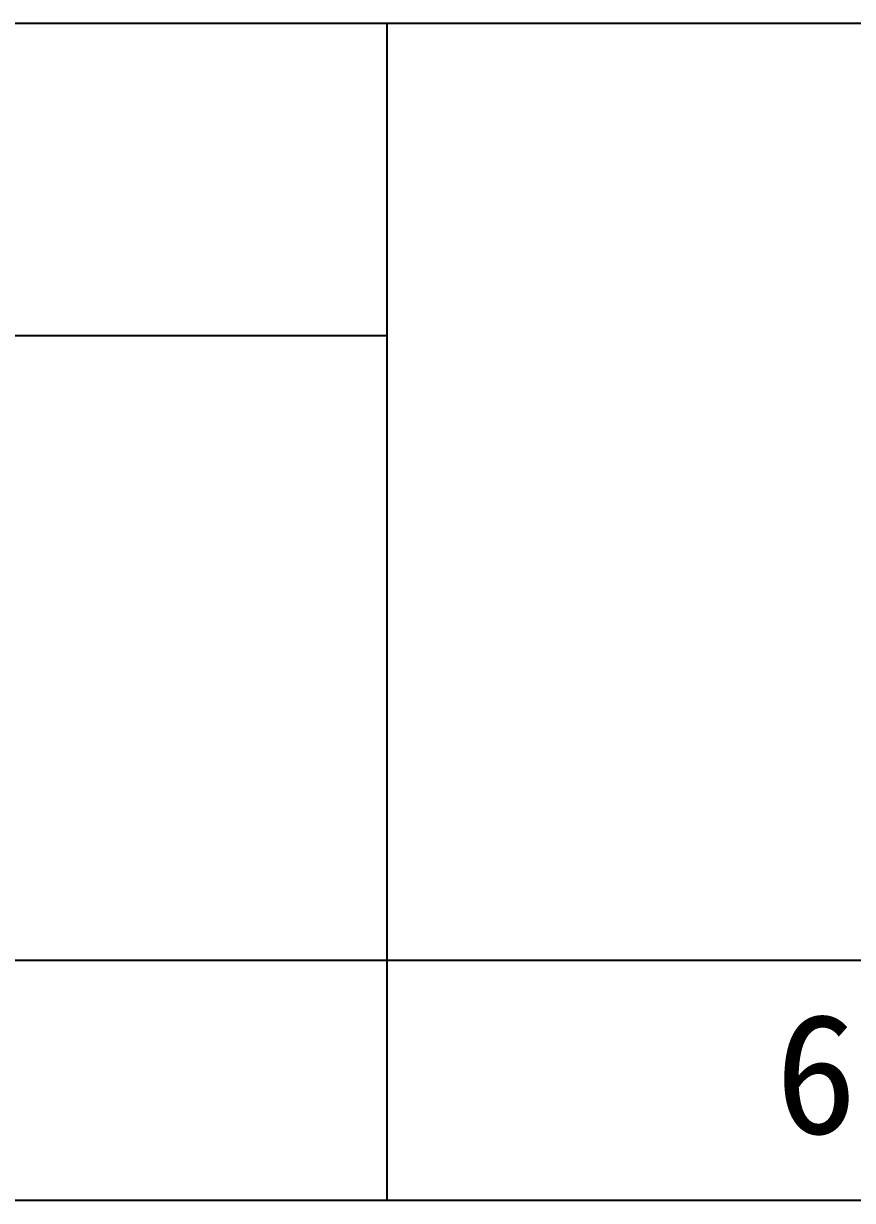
# Model space of a CAD drawing. Header units: millimetres. Extents: x 914 to 910632, y -176 to 682692.
# Drawn here: x 2320.19 to 2337.45, y 1770.88 to 1795.38 of the extents above; entities that cross this region are included whole.
import ezdxf

# ---------------------------------------------------------------- set-up
doc = ezdxf.new("R2010")
doc.units = ezdxf.units.MM
doc.styles.add('宋体', font='')
doc.styles.get('宋体').set_extended_font_data('宋体')

# ---------------------------------------------------------------- blocks, each defined once
blk = doc.blocks.new('制图图框')
for p, q in [((-2408.084, 603.818), (-2695.084, 603.818)), ((-2605.397, 579.318), (-2605.397, 603.818)), ((-2605.397, 597.318), (-2655.084, 597.318)), ((-2695.084, 584.318), (-2408.084, 584.318)), ((-2403.084, 579.318), (-2700.084, 579.318))]:
    blk.add_line(p, q)
at = {"style": '宋体'}
blk.add_text('6', height=2.5, dxfattribs=at).set_placement((-2597.32, 580.708))

msp = doc.modelspace()

# ---------------------------------------------------------------- block references
msp.add_blockref('制图图框', (4933.158, 1191.56))

doc.saveas('drawing.dxf')
